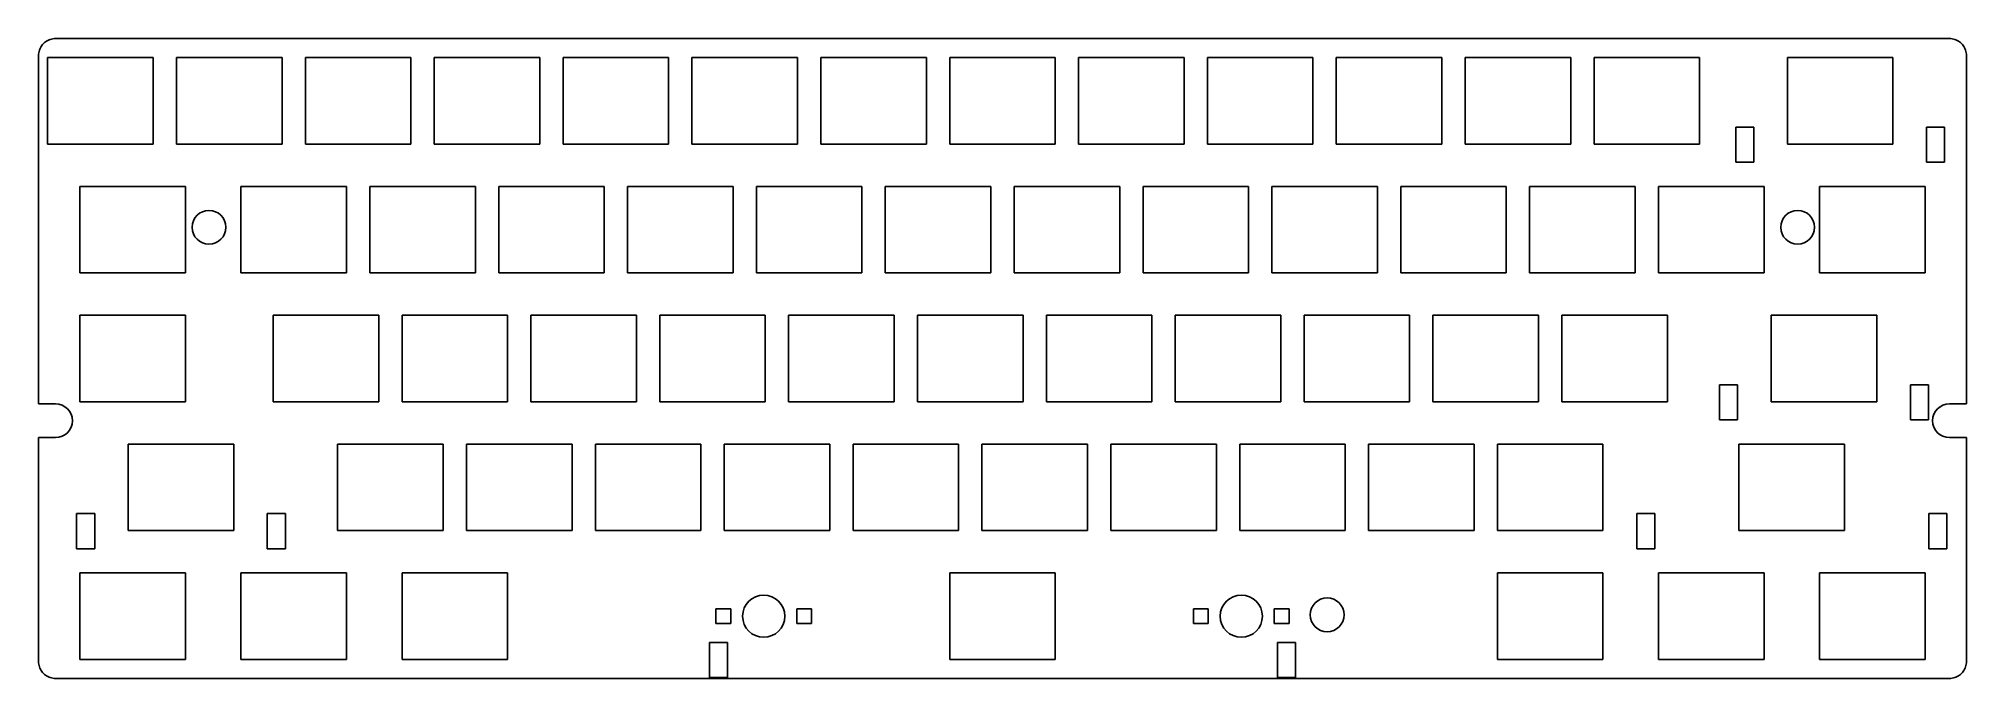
# Model space of a CAD drawing. Extents: x 0 to 285, y 0 to 95.
import ezdxf

# ---------------------------------------------------------------- set-up
doc = ezdxf.new("R2010")
doc.units = 0
doc.layers.get('0').update_dxf_attribs({"linetype": 'CONTINUOUS'})

msp = doc.modelspace()

# ---------------------------------------------------------------- linework, layer by layer
at = {"color": 0}
for p, q in [((0.97, 94.09), (0.83, 93.96)), ((1.12, 94.21), (0.97, 94.09)), ((1.29, 94.32), (1.12, 94.21)), ((1.46, 94.42), (1.29, 94.32)), ((1.64, 94.5), (1.46, 94.42)), ((1.82, 94.57), (1.64, 94.5)), ((2.01, 94.62), (1.82, 94.57)), ((2.2, 94.66), (2.01, 94.62)), ((2.4, 94.68), (2.2, 94.66)), ((2.59, 94.69), (2.4, 94.68)), ((282.59, 94.69), (2.59, 94.69)), ((282.79, 94.68), (282.59, 94.69)), ((282.98, 94.66), (282.79, 94.68)), ((283.18, 94.62), (282.98, 94.66)), ((283.37, 94.57), (283.18, 94.62)), ((283.55, 94.5), (283.37, 94.57)), ((283.73, 94.42), (283.55, 94.5)), ((283.9, 94.32), (283.73, 94.42)), ((284.06, 94.21), (283.9, 94.32)), ((284.22, 94.09), (284.06, 94.21)), ((284.36, 93.96), (284.22, 94.09)), ((0.1, 92.38), (0.09, 92.19)), ((0.09, 92.19), (0.09, 40.69)), ((0.13, 92.58), (0.1, 92.38)), ((0.16, 92.77), (0.13, 92.58)), ((0.22, 92.96), (0.16, 92.77)), ((0.28, 93.14), (0.22, 92.96)), ((0.37, 93.32), (0.28, 93.14)), ((0.46, 93.49), (0.37, 93.32)), ((0.57, 93.66), (0.46, 93.49)), ((0.69, 93.81), (0.57, 93.66)), ((0.83, 93.96), (0.69, 93.81)), ((1.44, 91.89), (17.04, 91.89)), ((1.44, 79.09), (1.44, 91.89)), ((17.04, 91.89), (17.04, 79.09)), ((20.49, 91.89), (36.09, 91.89)), ((20.49, 79.09), (20.49, 91.89)), ((36.09, 91.89), (36.09, 79.09)), ((39.54, 91.89), (55.14, 91.89)), ((39.54, 79.09), (39.54, 91.89)), ((55.14, 91.89), (55.14, 79.09)), ((58.59, 91.89), (74.19, 91.89)), ((58.59, 79.09), (58.59, 91.89)), ((74.19, 91.89), (74.19, 79.09)), ((77.64, 91.89), (93.24, 91.89)), ((77.64, 79.09), (77.64, 91.89)), ((93.24, 91.89), (93.24, 79.09)), ((96.69, 91.89), (112.29, 91.89)), ((96.69, 79.09), (96.69, 91.89)), ((112.29, 91.89), (112.29, 79.09)), ((115.74, 91.89), (131.34, 91.89)), ((115.74, 79.09), (115.74, 91.89)), ((131.34, 91.89), (131.34, 79.09)), ((134.79, 91.89), (150.39, 91.89)), ((134.79, 79.09), (134.79, 91.89)), ((150.39, 91.89), (150.39, 79.09)), ((153.84, 91.89), (169.44, 91.89)), ((153.84, 79.09), (153.84, 91.89)), ((169.44, 91.89), (169.44, 79.09)), ((172.89, 91.89), (188.49, 91.89)), ((172.89, 79.09), (172.89, 91.89)), ((188.49, 91.89), (188.49, 79.09)), ((191.94, 91.89), (207.54, 91.89)), ((191.94, 79.09), (191.94, 91.89)), ((207.54, 91.89), (207.54, 79.09)), ((210.99, 91.89), (226.59, 91.89)), ((210.99, 79.09), (210.99, 91.89)), ((226.59, 91.89), (226.59, 79.09)), ((230.04, 91.89), (245.64, 91.89)), ((230.04, 79.09), (230.04, 91.89)), ((245.64, 91.89), (245.64, 79.09)), ((258.62, 91.89), (274.22, 91.89)), ((258.62, 79.09), (258.62, 91.89)), ((274.22, 91.89), (274.22, 79.09)), ((284.49, 93.81), (284.36, 93.96)), ((284.62, 93.66), (284.49, 93.81)), ((284.73, 93.49), (284.62, 93.66)), ((284.82, 93.32), (284.73, 93.49)), ((284.9, 93.14), (284.82, 93.32)), ((284.97, 92.96), (284.9, 93.14)), ((285.02, 92.77), (284.97, 92.96)), ((285.06, 92.58), (285.02, 92.77)), ((285.09, 92.38), (285.06, 92.58)), ((285.09, 92.19), (285.09, 92.38)), ((285.09, 40.69), (285.09, 92.19)), ((250.99, 76.4), (250.99, 81.61)), ((250.99, 81.61), (253.66, 81.61)), ((253.66, 81.61), (253.66, 76.41)), ((279.18, 81.61), (281.85, 81.61)), ((279.18, 76.41), (279.18, 81.61)), ((281.85, 81.61), (281.85, 76.41)), ((17.04, 79.09), (1.44, 79.09)), ((36.09, 79.09), (20.49, 79.09)), ((55.14, 79.09), (39.54, 79.09)), ((74.19, 79.09), (58.59, 79.09)), ((93.24, 79.09), (77.64, 79.09)), ((112.29, 79.09), (96.69, 79.09)), ((131.34, 79.09), (115.74, 79.09)), ((150.39, 79.09), (134.79, 79.09)), ((169.44, 79.09), (153.84, 79.09)), ((188.49, 79.09), (172.89, 79.09)), ((207.54, 79.09), (191.94, 79.09)), ((226.59, 79.09), (210.99, 79.09)), ((245.64, 79.09), (230.04, 79.09)), ((274.22, 79.09), (258.62, 79.09)), ((253.66, 76.41), (250.99, 76.4)), ((281.85, 76.41), (279.18, 76.41)), ((6.21, 72.84), (21.81, 72.84)), ((6.21, 60.04), (6.21, 72.84)), ((21.81, 72.84), (21.81, 60.04)), ((30.02, 72.84), (45.62, 72.84)), ((30.02, 60.04), (30.02, 72.84)), ((45.62, 72.84), (45.62, 60.04)), ((49.07, 72.84), (64.67, 72.84)), ((49.07, 60.04), (49.07, 72.84)), ((64.67, 72.84), (64.67, 60.04)), ((68.12, 72.84), (83.72, 72.84)), ((68.12, 60.04), (68.12, 72.84)), ((83.72, 72.84), (83.72, 60.04)), ((87.17, 72.84), (102.77, 72.84)), ((87.17, 60.04), (87.17, 72.84)), ((102.77, 72.84), (102.77, 60.04)), ((106.22, 72.84), (121.82, 72.84)), ((106.22, 60.04), (106.22, 72.84)), ((121.82, 72.84), (121.82, 60.04)), ((125.27, 72.84), (140.87, 72.84)), ((125.27, 60.04), (125.27, 72.84)), ((140.87, 72.84), (140.87, 60.04)), ((144.32, 72.84), (159.92, 72.84)), ((144.32, 60.04), (144.32, 72.84)), ((159.92, 72.84), (159.92, 60.04)), ((163.37, 72.84), (178.97, 72.84)), ((163.37, 60.04), (163.37, 72.84)), ((178.97, 72.84), (178.97, 60.04)), ((182.42, 72.84), (198.02, 72.84)), ((182.42, 60.04), (182.42, 72.84)), ((198.02, 72.84), (198.02, 60.04)), ((201.47, 72.84), (217.07, 72.84)), ((201.47, 60.04), (201.47, 72.84)), ((217.07, 72.84), (217.07, 60.04)), ((220.52, 72.84), (236.12, 72.84)), ((220.52, 60.04), (220.52, 72.84)), ((236.12, 72.84), (236.12, 60.04)), ((239.57, 72.84), (255.17, 72.84)), ((239.57, 60.04), (239.57, 72.84)), ((255.17, 72.84), (255.17, 60.04)), ((263.38, 72.84), (278.98, 72.84)), ((263.38, 60.04), (263.38, 72.84)), ((278.98, 72.84), (278.98, 60.04)), ((21.81, 60.04), (6.21, 60.04)), ((45.62, 60.04), (30.02, 60.04)), ((64.67, 60.04), (49.07, 60.04)), ((83.72, 60.04), (68.12, 60.04)), ((102.77, 60.04), (87.17, 60.04)), ((121.82, 60.04), (106.22, 60.04)), ((140.87, 60.04), (125.27, 60.04)), ((159.92, 60.04), (144.32, 60.04)), ((178.97, 60.04), (163.37, 60.04)), ((198.02, 60.04), (182.42, 60.04)), ((217.07, 60.04), (201.47, 60.04)), ((236.12, 60.04), (220.52, 60.04)), ((255.17, 60.04), (239.57, 60.04)), ((278.98, 60.04), (263.38, 60.04)), ((34.78, 53.79), (50.38, 53.79)), ((34.78, 40.99), (34.78, 53.79)), ((50.38, 53.79), (50.38, 40.99)), ((53.83, 53.79), (69.43, 53.79)), ((53.83, 40.99), (53.83, 53.79)), ((69.43, 53.79), (69.43, 40.99)), ((72.88, 53.79), (88.48, 53.79)), ((72.88, 40.99), (72.88, 53.79)), ((88.48, 53.79), (88.48, 40.99)), ((91.93, 53.79), (107.53, 53.79)), ((91.93, 40.99), (91.93, 53.79)), ((107.53, 53.79), (107.53, 40.99)), ((110.98, 40.99), (110.98, 53.79)), ((110.98, 53.79), (126.58, 53.79)), ((130.03, 53.79), (145.63, 53.79)), ((145.63, 53.79), (145.63, 40.99)), ((149.08, 53.79), (164.68, 53.79)), ((149.08, 40.99), (149.08, 53.79)), ((164.68, 53.79), (164.68, 40.99)), ((168.13, 53.79), (183.73, 53.79)), ((168.13, 40.99), (168.13, 53.79)), ((183.73, 53.79), (183.73, 40.99)), ((187.18, 53.79), (202.78, 53.79)), ((187.18, 40.99), (187.18, 53.79)), ((202.78, 53.79), (202.78, 40.99)), ((206.23, 53.79), (221.83, 53.79)), ((206.23, 40.99), (206.23, 53.79)), ((221.83, 53.79), (221.83, 40.99)), ((225.28, 53.79), (240.88, 53.79)), ((225.28, 40.99), (225.28, 53.79)), ((240.88, 53.79), (240.88, 40.99)), ((256.24, 53.79), (271.84, 53.79)), ((256.24, 40.99), (256.24, 53.79)), ((271.84, 53.79), (271.84, 40.99)), ((248.61, 38.3), (248.61, 43.51)), ((248.61, 43.51), (251.27, 43.51)), ((251.27, 43.51), (251.27, 38.31)), ((276.8, 38.31), (276.8, 43.51)), ((276.8, 43.51), (279.47, 43.51)), ((50.38, 40.99), (34.78, 40.99)), ((69.43, 40.99), (53.83, 40.99)), ((88.48, 40.99), (72.88, 40.99)), ((107.53, 40.99), (91.93, 40.99)), ((126.58, 40.99), (110.98, 40.99)), ((145.63, 40.99), (130.03, 40.99)), ((164.68, 40.99), (149.08, 40.99)), ((183.73, 40.99), (168.13, 40.99)), ((202.78, 40.99), (187.18, 40.99)), ((221.83, 40.99), (206.23, 40.99)), ((240.88, 40.99), (225.28, 40.99)), ((271.84, 40.99), (256.24, 40.99)), ((251.27, 38.31), (248.61, 38.3)), ((279.11, 38.31), (276.8, 38.31)), ((0.09, 35.69), (0.09, 2.59)), ((13.35, 34.74), (28.95, 34.74)), ((13.35, 21.94), (13.35, 34.74)), ((28.95, 34.74), (28.95, 21.94)), ((44.31, 34.74), (59.91, 34.74)), ((44.31, 21.94), (44.31, 34.74)), ((59.91, 34.74), (59.91, 21.94)), ((63.36, 34.74), (78.96, 34.74)), ((63.36, 21.94), (63.36, 34.74)), ((78.96, 34.74), (78.96, 21.94)), ((82.41, 34.74), (98.01, 34.74)), ((82.41, 21.94), (82.41, 34.74)), ((98.01, 34.74), (98.01, 21.94)), ((101.45, 34.74), (117.06, 34.74)), ((101.45, 21.94), (101.45, 34.74)), ((117.06, 34.74), (117.06, 21.94)), ((120.51, 34.74), (136.11, 34.74)), ((120.51, 21.94), (120.51, 34.74)), ((136.11, 34.74), (136.11, 21.94)), ((139.56, 34.74), (155.16, 34.74)), ((139.56, 21.94), (139.56, 34.74)), ((155.16, 34.74), (155.16, 21.94)), ((158.61, 34.74), (174.21, 34.74)), ((158.61, 21.94), (158.61, 34.74)), ((174.21, 34.74), (174.21, 21.94)), ((177.66, 34.74), (193.26, 34.74)), ((177.66, 21.94), (177.66, 34.74)), ((193.26, 34.74), (193.26, 21.94)), ((196.71, 34.74), (212.31, 34.74)), ((196.71, 21.94), (196.71, 34.74)), ((212.31, 34.74), (212.31, 21.94)), ((215.76, 34.74), (231.36, 34.74)), ((215.76, 21.94), (215.76, 34.74)), ((231.36, 34.74), (231.36, 21.94)), ((251.47, 34.74), (267.07, 34.74)), ((251.47, 21.94), (251.47, 34.74)), ((267.07, 34.74), (267.07, 21.94)), ((285.09, 2.59), (285.09, 35.69)), ((5.72, 19.25), (5.72, 24.46)), ((5.72, 24.46), (8.39, 24.46)), ((8.39, 24.46), (8.39, 19.26)), ((33.91, 24.46), (36.58, 24.46)), ((33.91, 19.26), (33.91, 24.46)), ((36.58, 24.46), (36.58, 19.26)), ((236.35, 19.25), (236.35, 24.46)), ((236.35, 24.46), (239.02, 24.46)), ((239.02, 24.46), (239.02, 19.26)), ((279.53, 24.46), (282.2, 24.46)), ((279.53, 19.26), (279.53, 24.46)), ((282.2, 24.46), (282.2, 19.26)), ((28.95, 21.94), (13.35, 21.94)), ((59.91, 21.94), (44.31, 21.94)), ((78.96, 21.94), (63.36, 21.94)), ((98.01, 21.94), (82.41, 21.94)), ((117.06, 21.94), (101.45, 21.94)), ((136.11, 21.94), (120.51, 21.94)), ((155.16, 21.94), (139.56, 21.94)), ((174.21, 21.94), (158.61, 21.94)), ((193.26, 21.94), (177.66, 21.94)), ((212.31, 21.94), (196.71, 21.94)), ((231.36, 21.94), (215.76, 21.94)), ((267.07, 21.94), (251.47, 21.94)), ((8.39, 19.26), (5.72, 19.25)), ((36.58, 19.26), (33.91, 19.26)), ((239.02, 19.26), (236.35, 19.25)), ((282.2, 19.26), (279.53, 19.26)), ((6.21, 15.69), (21.81, 15.69)), ((6.21, 2.89), (6.21, 15.69)), ((21.81, 15.69), (21.81, 2.89)), ((30.02, 15.69), (45.62, 15.69)), ((30.02, 2.89), (30.02, 15.69)), ((45.62, 15.69), (45.62, 2.89)), ((53.83, 15.69), (69.43, 15.69)), ((53.83, 2.89), (53.83, 15.69)), ((69.43, 15.69), (69.43, 2.89)), ((134.79, 15.69), (150.39, 15.69)), ((134.79, 2.89), (134.79, 15.69)), ((150.39, 15.69), (150.39, 2.89)), ((215.75, 15.69), (231.36, 15.69)), ((215.75, 2.89), (215.75, 15.69)), ((231.36, 15.69), (231.36, 2.89)), ((239.57, 15.69), (255.17, 15.69)), ((239.57, 2.89), (239.57, 15.69)), ((255.17, 15.69), (255.17, 2.89)), ((263.38, 15.69), (278.98, 15.69)), ((263.38, 2.89), (263.38, 15.69)), ((278.98, 15.69), (278.98, 2.89)), ((21.81, 2.89), (6.21, 2.89)), ((45.62, 2.89), (30.02, 2.89)), ((69.43, 2.89), (53.83, 2.89)), ((99.26, 5.41), (101.93, 5.41)), ((99.26, 0.21), (99.26, 5.41)), ((101.93, 5.41), (101.93, 0.21)), ((150.39, 2.89), (134.79, 2.89)), ((183.26, 5.41), (185.93, 5.41)), ((183.26, 0.21), (183.26, 5.41)), ((185.93, 5.41), (185.93, 0.21)), ((231.36, 2.89), (215.75, 2.89)), ((255.17, 2.89), (239.57, 2.89)), ((278.98, 2.89), (263.38, 2.89)), ((0.09, 2.59), (0.1, 2.39)), ((0.1, 2.39), (0.13, 2.2)), ((0.13, 2.2), (0.16, 2)), ((0.16, 2), (0.22, 1.81)), ((0.22, 1.81), (0.28, 1.63)), ((0.28, 1.63), (0.37, 1.45)), ((0.37, 1.45), (0.46, 1.28)), ((0.46, 1.28), (0.57, 1.12)), ((0.57, 1.12), (0.69, 0.96)), ((0.69, 0.96), (0.83, 0.82)), ((0.83, 0.82), (0.97, 0.69)), ((0.97, 0.69), (1.12, 0.56)), ((1.12, 0.56), (1.29, 0.46)), ((1.29, 0.46), (1.46, 0.36)), ((1.46, 0.36), (1.64, 0.28)), ((1.64, 0.28), (1.82, 0.21)), ((1.82, 0.21), (2.01, 0.16)), ((2.01, 0.16), (2.2, 0.12)), ((2.2, 0.12), (2.4, 0.1)), ((2.4, 0.1), (2.59, 0.09)), ((2.59, 0.09), (282.59, 0.09)), ((101.93, 0.21), (99.26, 0.21)), ((185.93, 0.21), (183.26, 0.21)), ((282.59, 0.09), (282.79, 0.1)), ((282.79, 0.1), (282.98, 0.12)), ((282.98, 0.12), (283.18, 0.16)), ((283.18, 0.16), (283.37, 0.21)), ((283.37, 0.21), (283.55, 0.28)), ((283.55, 0.28), (283.73, 0.36)), ((283.73, 0.36), (283.9, 0.46)), ((283.9, 0.46), (284.06, 0.56)), ((284.06, 0.56), (284.22, 0.69)), ((284.22, 0.69), (284.36, 0.82)), ((284.36, 0.82), (284.49, 0.96)), ((284.49, 0.96), (284.62, 1.12)), ((284.62, 1.12), (284.73, 1.28)), ((284.73, 1.28), (284.82, 1.45)), ((284.82, 1.45), (284.9, 1.63)), ((284.9, 1.63), (284.97, 1.81)), ((284.97, 1.81), (285.02, 2)), ((285.02, 2), (285.06, 2.2)), ((285.06, 2.2), (285.09, 2.39)), ((285.09, 2.39), (285.09, 2.59))]:
    msp.add_line(p, q, dxfattribs=at)
at = {"linetype": 'CONTINUOUS'}
for p, q in [((6.21, 53.79), (21.81, 53.79)), ((6.21, 40.99), (6.21, 53.79)), ((21.81, 53.79), (21.81, 40.99)), ((126.58, 53.79), (126.58, 40.99)), ((130.03, 53.79), (130.03, 40.99)), ((279.47, 43.51), (279.47, 38.31)), ((0.09, 40.69), (2.59, 40.69)), ((21.81, 40.99), (6.21, 40.99)), ((285.09, 40.69), (282.59, 40.69)), ((279.47, 38.31), (279.11, 38.31)), ((0.09, 35.69), (2.59, 35.69)), ((285.09, 35.69), (282.59, 35.69)), ((102.42, 10.39), (100.22, 10.39)), ((100.22, 10.39), (100.22, 8.19)), ((102.42, 10.39), (102.42, 8.19)), ((112.17, 10.39), (114.37, 10.39)), ((112.17, 8.19), (112.17, 10.39)), ((114.37, 10.39), (114.37, 8.19)), ((173.02, 10.39), (170.82, 10.39)), ((170.82, 10.39), (170.82, 8.19)), ((173.02, 10.39), (173.02, 8.19)), ((182.77, 10.39), (184.97, 10.39)), ((182.77, 10.39), (182.77, 8.19)), ((184.97, 10.39), (184.97, 8.19)), ((100.22, 8.19), (102.42, 8.19)), ((114.37, 8.19), (112.17, 8.19)), ((170.82, 8.19), (173.02, 8.19)), ((184.97, 8.19), (182.77, 8.19))]:
    msp.add_line(p, q, dxfattribs=at)
for centre, radius in [((25.29, 66.79), 2.5), ((260.14, 66.79), 2.5), ((107.29, 9.29), 3.12), ((177.89, 9.29), 3.12), ((190.59, 9.49), 2.5)]:
    msp.add_circle(centre, radius, dxfattribs=at)
for centre, start, end in [((2.59, 38.19), 270, 90), ((282.59, 38.19), 90, 270)]:
    msp.add_arc(centre, 2.5, start, end, dxfattribs=at)

doc.saveas('drawing.dxf')
